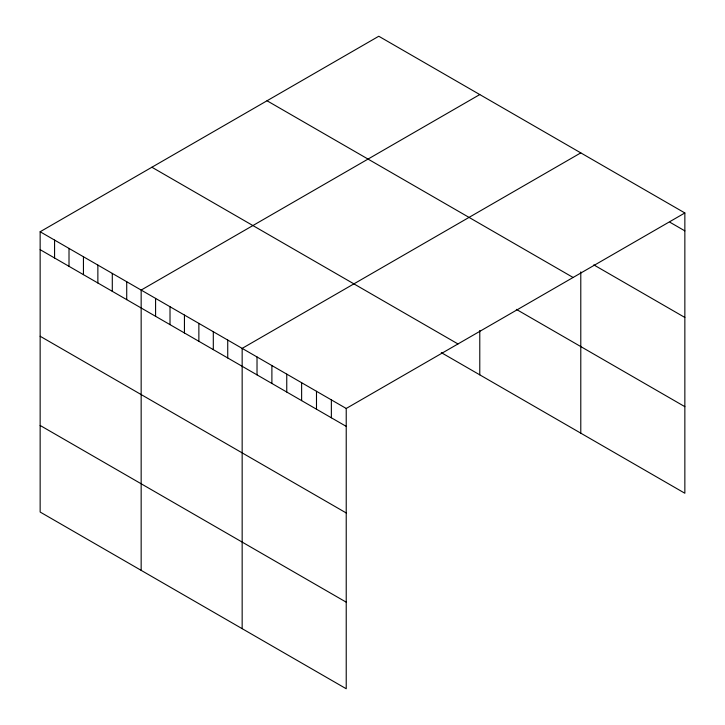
<?xml version="1.0" encoding="UTF-8"?>
<svg xmlns="http://www.w3.org/2000/svg" width="725" height="725" viewBox="0 0 725 725"><rect width="100%" height="100%" fill="white"/><g stroke="black" fill="none" stroke-linecap="round" stroke-linejoin="round"><path stroke-width="1.09" d="M684.853 212.96L346.224 408.465L346.224 688.75L40.147 512.04L40.147 231.755L378.776 36.25L684.853 212.96L684.853 493.245L441.298 352.631M479.778 94.567L141.157 290.072L141.157 570.357M580.788 152.884L242.159 348.381L242.159 628.666M669.982 222.285L684.853 230.867M593.793 264.888L684.853 317.459M267.027 100.766L573.103 277.476M516.336 309.367L684.853 406.662M151.897 167.239L457.973 343.949M40.147 231.755L346.224 408.465M40.147 249.663L346.224 426.373M40.147 336.246L346.224 512.956M40.147 425.457L346.224 602.167M580.788 271.866L580.788 433.16M479.778 330.473L479.778 374.852M331.361 399.883L331.361 417.79M316.49 391.301L316.49 409.208M301.627 382.718L301.627 400.626M286.756 374.136L286.756 392.044M271.893 365.554L271.893 383.462M257.022 356.963L257.022 374.879M227.732 340.052L227.732 357.96M213.304 331.724L213.304 349.631M198.868 323.395L198.868 341.303M184.44 315.058L184.44 332.974M170.012 306.729L170.012 324.637M155.585 298.401L155.585 316.308M126.721 281.735L126.721 299.652M112.293 273.407L112.293 291.314M97.866 265.078L97.866 282.986M83.438 256.75L83.438 274.657M69.011 248.412L69.011 266.329M54.574 240.084L54.574 257.991"/></g></svg>
